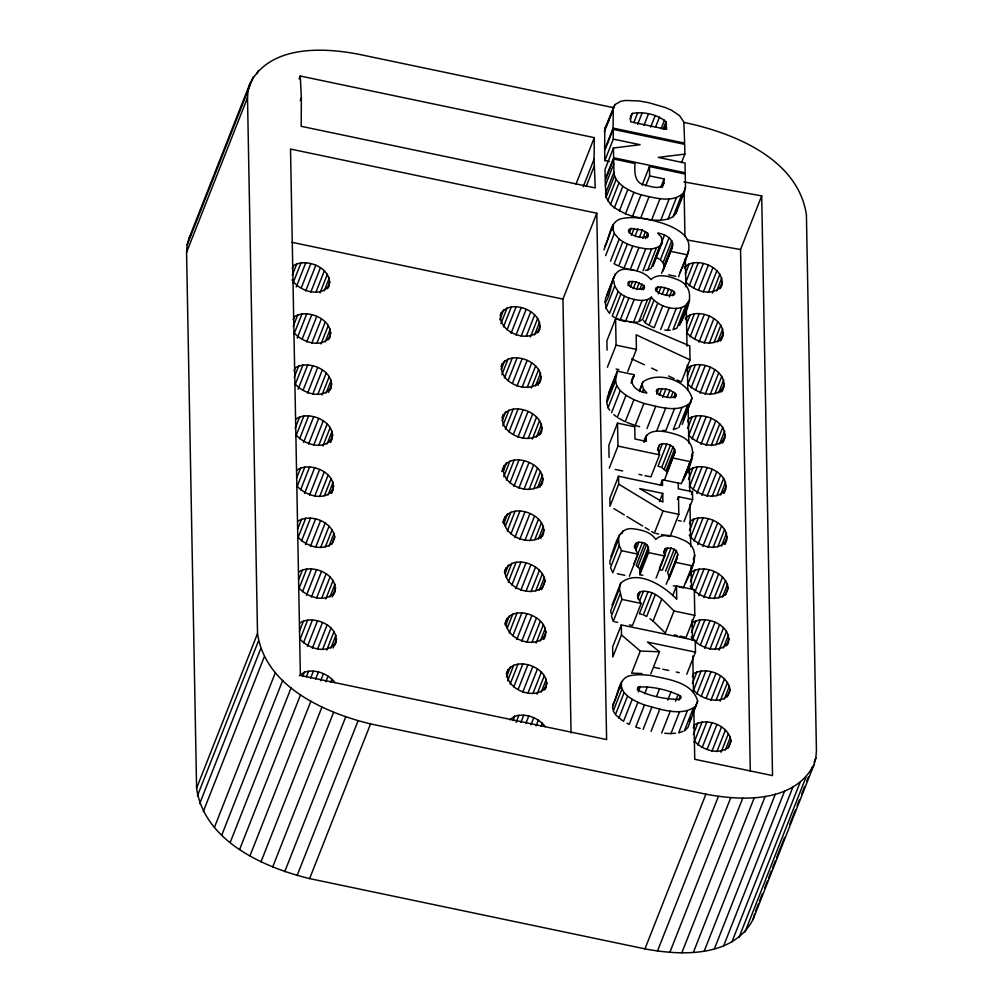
<?xml version="1.0" encoding="UTF-8"?>
<svg xmlns="http://www.w3.org/2000/svg" width="1003" height="1003" viewBox="0 0 1003 1003"><rect width="100%" height="100%" fill="white"/><g stroke="black" fill="none" stroke-linecap="round" stroke-linejoin="round"><path stroke-width="1.5" d="M300.261 76.027L301.351 97.667L301.201 126.315L595.243 187.925L594.077 159.151L594.303 137.649L300.261 76.027L299.12 78.936M642.823 575.321L639.876 574.694L639.676 569.202L648.364 547.124C646.571 542.661 640.842 541.432 636.629 542.698L634.285 546.723M639.876 574.694L648.577 552.628L648.364 547.124M663.823 183.173L664.099 178.935L649.631 175.901L649.455 166.523L685.225 174.02L685.475 187.298L684.522 191.723L676.072 213.188L673.051 216.711L667.935 219.155L660.751 220.321L651.574 220.096L632.542 216.335L625.458 213.84L614.388 207.771L610.514 204.386L606.063 197.303L605.21 180.49L613.673 159.026L634.974 163.489C634.485 171.613 634.247 182.997 644.465 184.953C650.17 186.119 657.304 189.391 662.644 185.731L663.823 183.173L662.143 187.461M606.915 401.438L607.116 398.805M609.799 410.265L608.056 407.795L606.828 402.755L615.516 380.676L617.284 371.173L634.385 374.758L631.125 383.046M684.184 122.466C733.331 132.672 797.949 158.574 806.412 214.792L816.429 750.62L815.865 757.967L813.909 764.938L752.977 919.638C732.767 957.589 681.476 955.784 644.967 948.876L309.626 878.603C263.375 867.382 204.299 841.041 196.588 788.208L186.571 252.38L187.135 245.033L189.091 238.062L250.023 83.362C269.87 45.436 321.725 47.216 358.033 54.124L613.748 107.71M813.909 764.938C793.699 802.901 742.408 801.084 705.899 794.175L370.558 723.915C324.308 712.682 265.231 686.353 257.52 633.507L247.503 97.68L248.067 90.333L250.023 83.362M678.63 276.916C681.89 264.19 696.095 247.841 684.41 235.341C674.731 226.252 661.541 222.516 648.928 219.544C640.29 217.877 631.338 216.748 622.612 218.428C609.297 220.497 610.213 237.535 604.558 246.675M662.82 271.249L671.509 249.17C676.298 240.244 665.378 233.849 657.742 233.072L661.19 236.858L662.394 241.334L653.066 266.108M683.005 480.713C691.957 463.286 701.561 442.348 676.586 434.587C666.155 431.365 646.308 426.137 643.939 442.122M608.783 312.485L606.05 308.147L605.21 300.148M604.947 302.58C613.598 293.252 608.608 267.676 626.913 269.255C635.626 270.108 645.33 272.214 650.909 279.599C658.444 272.503 670.393 276.69 678.78 280.163C697.085 288.751 688.133 308.849 680.974 322.214M685.5 583.031C691.456 570.619 702.439 550.02 685.438 541.018C676.774 536.843 663.886 531.69 655.774 539.401C651.01 532.154 641.92 529.885 633.808 528.894C617.76 526.036 615.503 546.146 610.827 556.753M613.096 128.108L604.633 149.572L604.809 128.647L614.927 104.588L620.982 101.24L625.496 100.463L638.949 100.939L648.502 102.632L665.127 107.471L671.27 110.092L679.545 115.608L683.858 122.078L684.648 143.103L613.096 128.108L613.272 107.171M328.282 287.861C335.529 269.82 307.131 256.63 293.34 265.72L292.212 268.578M329.247 338.951C336.481 320.897 308.084 307.72 294.293 316.81L293.164 319.656M330.2 390.042C337.434 371.988 309.037 358.811 295.246 367.9L294.13 370.746M330.589 442.411C339.904 423.993 310.454 409.349 296.198 418.853M331.542 493.501C340.87 475.071 311.406 460.44 297.151 469.943M334.012 593.977C341.258 575.935 312.848 562.746 299.057 571.835M334.964 645.067C342.211 627.013 313.814 613.836 300.022 622.926M538.624 331.93C547.212 312.184 508.784 296.274 500.171 315.23M539.576 383.021C548.165 363.274 509.737 347.364 501.124 366.321M540.529 434.111C549.13 414.364 510.69 398.454 502.077 417.398M541.482 485.063C550.597 463.975 507.079 448.078 501.839 471.51M542.435 536.154C551.55 515.066 508.032 499.168 502.791 522.601M543.789 639.475C555.298 618.099 510.627 600.509 504.772 624.192M545.306 689.136C554.17 668.838 513.335 652.777 506.289 673.853M720.781 287.811C728.466 269.205 696.909 254.837 684.272 267.362M721.17 340.205C731.037 321.211 698.289 305.313 685.225 318.302M722.122 391.295C731.989 372.289 699.241 356.404 686.177 369.392M723.075 442.386C732.478 423.943 702.99 409.249 688.71 418.765L687.582 421.649M724.028 493.338C733.431 474.895 703.943 460.201 689.663 469.717L688.534 472.601M724.993 544.428C734.397 525.986 704.896 511.292 690.628 520.795L689.487 523.691M727.463 644.879C734.773 626.825 706.338 613.598 692.534 622.7L691.393 625.596M692.346 676.674L693.487 673.79C706.476 666.13 727.476 674.48 730.121 689.713C726.699 706.476 701.924 700.47 693.8 690.34M612.72 705.987L613.121 703.73C618.776 694.552 617.886 677.251 631.414 675.445C637.87 674.292 644.453 674.718 650.922 675.52C667.509 679.282 692.308 681.839 697.662 701.059L687.857 727.614L685.225 730.071M613.034 709.673L612.52 707.115L621.81 681.651M603.969 249.91L613.259 224.597M675.859 561.567L677.79 554.672L676.31 550.522L671.082 548.064L665.378 548.465L663.911 551.851L664.751 556.013L656.062 578.092M676.072 213.188L677.025 208.762M610.163 564.526L609.799 561.492L618.487 539.413L619.528 534.674M635.375 543.965L635.927 549.957L638.046 554.17L629.345 576.249M611.065 613.372L610.714 610.739L619.415 588.661L620.681 583.207C637.344 568.388 664.412 586.216 676.737 599.23L676.486 585.94L694.302 589.676L694.791 615.341L686.09 637.419L680.147 636.165M639.5 391.609L642.86 381.993C657.479 370.997 687.18 379.861 691.995 398.191L682.216 424.432M644.39 441.834L646.659 435.214M694.791 615.341L673.991 610.977C665.052 602.327 654.558 588.648 640.303 591.77L638.485 593.325L637.895 595.544L638.748 599.531L641.155 603.442L632.467 625.521L629.508 624.907M752.977 919.638L754.544 914.059M664.425 480.136L675.195 451.689C674.568 444.743 665.252 442.536 659.686 444.53L657.805 448.654L659.598 454.823L650.897 476.901L644.954 475.648M298.117 521.033C311.106 513.36 332.106 521.723 334.751 536.944L332.382 543.212C322.276 551.562 306.617 546.296 298.418 537.583M501.287 312.372C495.068 331.216 529.571 345.371 539.739 329.084M502.252 363.462C496.021 382.306 530.524 396.461 540.692 380.175M503.205 414.552C496.974 433.396 531.49 447.551 541.658 431.265M504.158 465.505C497.927 484.349 532.443 498.491 542.61 482.217M505.111 516.595C498.892 535.439 533.395 549.581 543.563 533.295M506.064 567.685L504.873 570.832C505.562 587.683 529.923 597.462 542.711 587.282L545.08 581.025C543.037 563.811 511.191 553.167 504.384 571.961M507.016 618.5C500.798 637.331 535.301 651.486 545.469 635.2M507.969 669.578C501.751 688.422 536.254 702.576 546.422 686.29M690.44 574.782L691.581 571.886C704.57 564.225 725.57 572.575 728.216 587.808L725.846 594.064C714.989 602.841 697.536 596.722 690.227 586.04M693.299 727.764L694.44 724.881C707.428 717.208 728.441 725.57 731.087 740.803L728.717 747.059C718.612 755.409 702.94 750.144 694.753 741.43M187.135 245.033L253.358 76.88M186.571 252.38L247.503 97.68M256.893 73.833L258.034 70.937M300.21 100.576L301.351 97.667M292.262 275.273L296.75 263.877M293.127 282.821L300.988 262.874M296.236 287.008L305.765 262.799M301.276 287.848L310.817 263.626M305.689 290.97L315.795 265.331M293.215 326.364L297.703 314.967M294.08 333.911L301.941 313.964M310.855 292.011L320.396 267.788M297.189 338.099L306.73 313.889M315.92 292.224L324.333 270.86M320.057 292.851L327.354 274.333M302.229 338.939L311.77 314.716M324.232 290.832L329.272 278.007M327.166 288.764L329.974 281.642M306.642 342.061L316.747 316.421M294.167 377.454L298.656 366.057M295.032 385.002L302.893 365.054M311.808 343.101L321.349 318.879M298.142 389.189L307.683 364.979M316.873 343.314L325.285 321.95M321.023 343.941L328.307 325.423M303.182 390.029L312.723 365.807M325.185 341.923L330.238 329.097M328.131 339.854L330.927 332.733M307.608 393.151L317.7 367.512M295.12 428.394L299.609 416.997M295.985 435.954L303.846 416.007M312.76 394.192L322.302 369.969M299.659 438.712L308.636 415.919M317.826 394.405L326.238 373.041M321.976 395.032L329.272 376.514M303.57 442.398L313.676 416.759M326.138 393.013L331.191 380.187M328.52 392.374L331.893 383.823M308.56 444.103L318.653 418.464M296.637 478.067L300.574 468.088M296.951 487.032L304.799 467.097M313.713 445.131L323.254 420.921M300.612 489.803L309.588 467.009M318.778 445.357L327.191 423.993M322.928 445.984L330.225 427.466M304.536 493.489L314.629 467.849M327.091 443.953L332.143 431.14M330.037 441.897L332.846 434.775M309.513 495.194L319.606 469.554M297.603 529.145L301.527 519.178M196.588 788.208L257.52 633.507M297.904 538.122L305.752 518.187M314.679 496.222L324.207 472.012M197.428 795.855L258.373 641.155M301.564 540.893L310.541 518.1M319.731 496.447L328.144 475.071M199.672 803.704L260.604 649.004M324.445 495.645L331.178 478.556M305.489 544.579L315.581 518.94M203.27 811.64L264.215 656.952M328.044 495.043L333.096 482.23M330.99 492.987L333.798 485.866M310.466 546.271L320.571 520.632M298.543 579.96L302.48 569.992M298.856 588.937L306.705 569.002M315.632 547.312L325.173 523.102M302.517 591.707L311.494 568.914M320.684 547.525L329.109 526.161M214.391 827.437L275.323 672.737M325.398 546.735L332.131 529.647M306.442 595.393L316.534 569.754M329.009 546.134L334.049 533.32M331.943 544.065L334.751 536.944M311.419 597.086L321.512 571.447M299.508 631.05L303.433 621.083M221.763 835.073L282.696 680.385M299.809 640.027L307.658 620.08M316.584 598.127L326.113 573.917M303.47 642.798L312.447 620.004M321.637 598.34L330.062 576.976M325.787 598.967L333.084 580.461M230.214 842.432L291.146 687.732M307.394 646.471L317.487 620.832M329.949 596.948L335.002 584.122M332.896 594.879L335.704 587.758M332.219 596.873L335.14 591.131M312.372 648.176L322.477 622.537M302.705 676.448L304.385 672.173C315.406 668.838 328.081 673.627 334.989 682.629M306.379 676.875L308.623 671.17M317.537 649.217L327.078 624.994M239.654 849.391L300.587 694.69M310.604 678.216L313.412 671.095M322.59 649.43L331.015 628.066M326.74 650.057L334.037 631.539M315.644 679.044L318.452 671.922M330.915 648.038L335.955 635.212M249.96 855.885L310.892 701.185M333.172 647.963L336.657 638.848M320.621 680.749L323.43 673.627M325.787 681.789L328.031 676.085M330.84 682.002L331.968 679.156M261.006 861.815L321.938 707.115M272.64 867.119L333.573 712.418M499.745 319.769L503.669 309.789M284.714 871.72L345.659 717.02M500.911 323.618L507.079 307.946M503.456 326.89L511.317 306.956M507.129 329.661L516.106 306.868M297.101 875.569L358.033 720.869M511.041 333.347L521.146 307.708M501.262 369.43L504.622 360.879M516.018 335.04L526.124 309.4M576.023 184.05L594.303 137.649M501.864 374.708L508.032 359.036M504.409 377.981L512.27 358.033M521.184 336.08L530.725 311.87M309.626 878.603L370.558 723.915M607.028 124.623L614.927 104.588M604.308 131.894L612.758 110.43M583.219 186.708L594.077 159.151M508.082 380.751L517.059 357.958M526.249 336.293L534.662 314.929M586.203 186.458L594.202 166.159M530.399 336.933L537.683 318.415M512.558 383.008L522.099 358.786M681.476 162.687L684.861 154.098L684.673 144.344L613.121 129.349L604.659 150.826L604.847 160.568L609.297 161.508M534.561 334.902L539.614 322.076M502.215 420.52L505.575 411.97M604.847 160.568L613.297 139.104L613.121 129.349M537.508 332.833L540.304 325.712M516.984 386.13L527.076 360.491M502.816 425.799L508.997 410.127M613.46 148.03L605.01 169.494L605.185 179.249L613.648 157.772L613.46 148.03L640.052 144.708L613.297 139.104M505.374 429.071L513.223 409.124M522.137 387.171L531.678 362.961M630.185 119.106L632.442 113.377C643.826 111.584 657.191 114.166 665.992 121.814L666.619 129.362L630.649 121.827L630.536 116.16L632.442 113.377M605.31 185.555L613.761 164.091M509.035 431.842L518.012 409.048M527.202 387.384L535.615 366.02M571.058 733.017L562.946 299.095L596.772 213.225L290.519 149.058L300.373 675.408L606.614 739.575L596.772 213.225M605.461 193.767L613.924 172.303L613.673 159.026M633.858 122.529L637.808 112.512M606.063 197.303L614.526 175.838L613.924 172.303M531.352 388.011L538.649 369.493M513.511 434.098L523.052 409.876M637.67 124.272L642.183 112.825M607.743 200.863L616.193 179.399L614.526 175.838M535.514 385.992L540.567 373.166M503.167 471.473L506.528 462.922M537.896 385.353L541.269 376.802M517.937 437.22L528.029 411.581M610.514 204.386L618.964 182.91L616.193 179.399M503.769 476.738L509.95 461.079M643.951 125.35L648.465 113.903M506.327 480.023L514.175 460.076M523.102 438.261L532.631 414.038M614.388 207.771L622.838 186.307L618.964 182.91M509.988 482.782L518.965 459.988M528.155 438.474L536.567 417.11M650.671 127.105L655.185 115.658M619.365 210.943L627.828 189.479L622.838 186.307M611.918 230.188L613.548 226.051M532.305 439.101L539.601 420.583M513.912 486.468L524.005 460.828M655.511 127.18L659.46 117.163M605.624 255.602L614.325 233.523L612.657 227.831M536.467 437.082L541.52 424.256M625.458 213.84L633.921 192.375L627.828 189.479M503.556 523.98L507.493 514.012M539.413 435.014L542.222 427.892M518.89 488.173L528.982 462.533M661.115 128.723L664.5 120.134M505.286 526.412L510.903 512.157M610.476 261.181L619.177 239.103L614.325 233.523M663.171 128.973L665.992 121.814M642.121 185.129L649.455 166.523M664.262 129.387L666.519 123.657M507.28 531.114L515.128 511.166M524.055 489.213L533.583 464.991M632.542 216.335L641.005 194.87C654.683 197.691 673.903 204.136 684.522 191.723M619.177 239.103L622.838 241.698L614.149 263.776L617.547 265.544M645.681 185.919L649.631 175.901M629.483 232.621L631.113 228.483L642.259 230.076L647.587 233.147L648.302 234.978L647.211 237.749M510.941 533.872L519.918 511.079M529.108 489.426L537.52 468.062M605.348 298.932L614.049 276.853M606.69 295.785L615.378 273.706M618.675 266.121L627.376 244.055L622.838 241.698M631.439 235.279L634.147 228.371M533.822 488.624L540.554 471.535M514.865 537.558L524.958 511.919M640.528 218.353L648.979 196.889M606.05 308.147L614.751 286.081L613.648 280.501M635.212 235.818L637.933 228.922M537.42 488.022L542.473 475.209M620.017 266.635L624.042 268.14L632.73 246.061C641.845 248.18 654.545 252.117 661.754 244.03M505.073 573.641L508.446 565.103M539.802 487.383L543.175 478.845M519.842 539.263L529.948 513.624M609.46 313.563L618.161 291.484L614.751 286.081M639.538 236.971L642.259 230.076M506.252 577.49L511.856 563.247M660.714 187.511L664.099 178.935M630.197 269.732L638.898 247.653M618.161 291.484L620.92 293.979L612.231 316.058L614.588 317.537M642.81 238.401L645.531 231.492M508.233 582.191L516.094 562.257M525.008 540.291L534.549 516.081M651.574 220.096L660.037 198.632M645.405 238.664L647.587 233.147M628.329 285.604L629.959 281.467L635.915 281.818L643.838 285.441L644.478 286.971L643.387 289.729M677.063 379.974L681.313 381.955L690.014 359.876L689.751 345.91L635.915 323.004L615.591 318.741L606.89 340.819L607.066 350.135M615.779 318.277L624.468 296.198L620.92 293.979M511.906 584.962L520.883 562.169M530.06 540.517L538.486 519.153M630.486 286.883L632.655 281.367M637.081 270.772L645.769 248.694M616.87 318.741L620.167 320.145L628.868 298.067C636.078 299.935 645.067 302.668 651.348 297.164C659.059 307.796 682.905 314.729 689.663 300.135M633.194 288.726L635.915 281.818M534.775 539.714L541.507 522.626M660.751 220.321L669.202 198.857M515.818 588.648L525.923 563.009M642.973 270.823L651.662 248.744M538.385 539.112L543.425 526.299M636.529 289.641L639.25 282.746M505.462 625.885L509.399 615.917M607.379 367.236L616.08 345.157L615.591 318.741M634.147 299.483L625.458 321.562L620.167 320.145M540.767 538.473L544.127 529.935M520.795 590.353L530.9 564.714M639.826 289.516L641.995 283.987M645.33 270.396L647.687 269.983L656.388 247.904M667.935 219.155L676.398 197.691M507.192 628.304L512.809 614.062M642.208 289.579L643.838 285.441M651.06 268.353L659.748 246.274M656.351 255.727L659.071 248.832M661.24 243.315L664.5 235.041M653.693 263.413L662.394 241.334M673.051 216.711L681.501 195.246M509.185 633.006L517.034 613.071M525.961 591.381L535.502 567.171M679.269 203.032L682.09 195.886M684.347 190.156L685.475 187.298M633.432 322.577L642.121 300.499M669.101 237.648L660.413 259.727L663.071 262.711L663.986 265.795L672.687 243.716M512.846 635.777L521.823 612.983M608.583 393.251L617.284 371.173M607.216 397.489L615.905 375.41M531.026 591.607L539.438 570.231M647.537 299.684L638.848 321.75L642.647 319.242L651.348 297.164M663.071 262.711L671.759 240.632M535.727 590.805L542.46 573.716M516.771 639.463L526.863 613.823M608.056 407.795L616.745 385.716L615.516 380.676M661.529 273.33L671.509 249.17M663.685 268.892L672.386 246.813M656.413 291.183L658.043 287.046L664.839 287.573L674.166 291.572L674.894 293.34L674.229 294.794C668.249 296.499 661.153 294.631 656.175 291.02L655.486 289.278L656.1 287.786L658.043 287.046M539.338 590.203L544.391 577.389M657.655 303.332L648.966 325.411L645.13 322.59L653.831 300.511M506.427 676.975L510.351 666.995M541.72 589.563L545.08 581.025M611.554 412.747L620.243 390.668L616.745 385.716M627.715 371.499L636.404 349.42L636.14 334.814L690.014 359.876M658.319 293.892L661.04 286.996M521.748 641.155L531.853 615.516M507.593 680.824L513.762 665.152M662.118 294.468L664.839 287.573M510.138 684.096L517.999 664.162M526.914 642.196L536.455 617.986M617.284 417.449L625.985 395.383L620.243 390.668M631.313 381.729L634.385 374.758M666.117 295.534L668.838 288.626M662.845 305.639L654.144 327.718L650.257 325.988M646.02 437.697L646.396 441.395L634.974 439.001L634.749 426.764L617.535 423.153L608.846 445.232L609.072 457.468M513.812 686.867L522.789 664.074M531.966 642.409L540.391 621.045M669.327 296.888L672.048 289.98M680.047 272.628L688.735 250.549M672.537 295.709L674.166 291.572M536.116 643.048L543.413 624.53M518.288 689.124L527.829 664.914M660.689 329.486L669.39 307.407M684.71 268.528L685.851 265.632M625.985 395.383L633.934 399.695L625.233 421.761L618.613 418.176M540.291 641.017L545.331 628.204M685.287 273.894L689.262 263.789M639.601 390.267L642.86 381.993M609.272 468.175L617.973 446.097L617.535 423.153M543.225 638.949L546.033 631.827M522.701 692.246L532.806 666.606M642.396 392.035L643.475 389.277L642.221 384.701M513.034 720.518L514.715 716.242C525.735 712.92 538.41 717.697 545.319 726.699M685.525 283.009L693.499 262.786M664.839 330.025L667.609 330.376L676.31 308.297M516.144 722.361L518.952 715.239M527.866 693.286L537.407 669.076M689.186 285.817L698.289 262.711M626.662 422.301L635.2 425.523L643.901 403.444C658.62 406.641 678.166 413.825 690.917 402.353M672.988 329.799L681.689 307.733M520.933 722.285L523.742 715.164M532.932 693.499L541.344 672.135M618.538 476.287L609.837 498.366L609.987 506.239L618.675 484.161L618.538 476.287L662.569 485.49L662.469 479.785L681.325 483.684L691.706 458.634M685.638 305.99L676.937 328.069L674.304 329.222M686.29 306.178L687.92 302.041M693.65 288.099L703.329 263.538M679.545 325.448L688.234 303.37M537.069 694.139L544.366 675.621M525.973 723.125L528.782 715.992M685.663 319.468L686.804 316.584M656.727 394.166L658.896 388.65L665.917 389.064L669.941 390.18L675.383 393.402L676.135 395.182L675.044 397.94M698.627 289.804L708.306 265.243M541.244 692.108L546.296 679.282M686.804 323.405L690.214 314.741M659.247 395.395L661.955 388.5M646.985 428.544L655.686 406.466M544.19 690.039L546.986 682.918M530.951 724.818L533.759 717.697M686.478 333.961L694.452 313.738M703.241 292.262L712.907 267.701M662.657 397.338L665.917 389.064M536.116 725.859L538.36 720.167M690.139 336.77L699.241 313.663M708.306 292.437L716.844 270.772M667.221 397.075L669.941 390.18M657.015 430.149L665.716 408.071M541.181 726.072L542.297 723.226M671.032 397.188L673.214 391.671M712.469 293.026L719.866 274.245M694.603 339.052L704.282 314.491M673.753 397.539L675.383 393.402M716.669 290.92L721.796 277.919M621.91 533.671L623.001 530.9M686.616 370.558L687.757 367.675M719.652 288.776L722.486 281.555M699.016 342.199L709.259 316.196M619.24 545.482L610.539 567.56L612.808 572.788L621.509 550.71L619.24 545.482L618.487 539.413M657.517 450.046L659.686 444.53M687.193 375.937L691.167 365.832M674.593 408.447L665.904 430.525L662.933 430.4M658.62 453.343L662.419 443.69M750.307 771.294L740.553 249.546L761.691 195.886L683.933 181.919M687.444 385.052L695.405 364.829M704.194 343.214L713.86 318.653M666.744 444.116L658.043 466.194L660.488 466.947M681.977 407.594L673.276 429.673L677.414 428.118M691.092 387.86L700.194 364.741M709.259 343.39L717.797 321.725M670.405 445.244L661.704 467.323L665.929 471.109L674.63 449.031M678.805 427.604L687.494 405.525M683.306 420.27L691.995 398.191M713.998 342.537L720.818 325.198M664.337 468.965L673.026 446.887M695.568 390.142L705.234 365.581M611.993 605.285L620.681 583.207M634.46 548.215L636.629 542.698M660.287 485.302L662.469 479.785M717.621 341.873L722.749 328.871M635.651 550.421L638.911 542.147M666.506 473.767L675.195 451.689M620.117 593.926L611.429 616.005L613.209 621.484L621.91 599.405L619.415 588.661M720.029 341.17L723.439 332.507M699.969 393.289L710.212 367.286M633.67 564.601L642.371 542.523M687.582 428.469L692.133 416.909M659.46 501.676L662.72 493.388L639.626 488.549L662.883 502.114L662.72 493.388M644.866 543.3L636.178 565.379L639.099 568.312M688.397 436.142L696.358 415.919M705.147 394.304L714.813 369.743M637.946 566.532L646.634 544.453M618.675 484.161L663.046 511.041L654.357 533.12L651.737 531.54M692.045 438.95L701.147 415.831M640.039 572.136L648.728 550.058M710.224 394.48L718.75 372.815M621.308 624.919L612.62 646.998L612.808 656.99L621.496 634.912L621.308 624.919L695.255 640.415L695.48 652.138L686.779 674.217M714.951 393.627L721.784 376.288M696.521 441.232L706.187 416.671M691.38 456.415L693.01 452.278M637.394 596.095L638.485 593.325M684.021 477.478L692.709 455.4M718.574 392.963L723.702 379.961M637.582 598.666L640.303 591.77M677.401 499.456L678.492 496.698L692.622 499.657L683.921 521.736M720.981 392.261L724.404 383.597M700.921 444.379L711.165 418.376M639.676 600.784L643.475 591.131M688.534 479.421L693.086 467.862M648.076 591.657L639.387 613.736L641.983 614.475M689.349 487.094L697.311 466.871M663.748 552.603L665.378 548.465M670.129 536.417L678.818 514.338L678.492 496.698M706.099 445.395L715.766 420.834M659.41 568.425L667.559 547.726M651.975 592.773L643.287 614.852L646.684 616.456L655.373 594.378M692.998 489.89L702.1 466.784M691.393 494.529L692.471 491.771L678.341 488.812L678.241 483.095M711.177 445.57L719.715 423.905M671.082 548.064L662.394 570.143L660.037 569.917M665.591 571.158L674.292 549.08M715.904 444.705L722.737 427.378M619.942 688.559L621.572 684.422M696.897 493.626L707.14 467.624M676.31 550.522L667.609 572.6L669.089 576.75L677.79 554.672M621.208 685.036L621.985 688.885L613.284 710.964L614.714 713.421M719.54 444.053L724.655 431.052M666.168 584.285L676.95 558.809M721.947 443.351L725.357 434.688M621.985 688.885L624.129 692.571L615.441 714.65L622.361 720.58M650.809 673.853L659.51 651.774L640.315 651.047L631.627 673.126L641.958 673.514M668.8 579.508L674.768 564.325M701.874 495.319L712.117 469.316M673.991 610.977L665.302 633.056L653.091 621.045L661.779 598.967M689.487 530.512L694.038 518.952M618.876 718.135L627.577 696.057L624.129 692.571M690.302 538.185L698.276 517.962M707.052 496.335L716.719 471.786M693.951 540.981L703.053 517.874M672.687 595.594L676.486 585.94M623.515 721.395L632.216 699.317L627.577 696.057M712.13 496.51L720.668 474.845M637.231 689.813L638.309 687.055C652.326 686.177 667.747 689.776 680.423 695.881L681.175 697.599L679.482 699.492C665.603 699.166 650.734 696.596 638.384 690.24L637.645 688.484L638.309 687.055M638.196 691.907L640.365 686.391M716.857 495.658L723.69 478.331M697.862 544.704L708.105 518.714M693.311 559.323L694.941 555.186M632.216 699.317L637.895 702.313L629.194 724.392L626.925 723.188M694.201 560.953L683.382 587.883L679.081 586.981M720.493 494.993L725.608 482.004M723.464 492.849L726.31 485.628M644.691 693.725L647.411 686.829M702.84 546.409L713.083 520.407M690.44 581.602L694.991 570.043M696.558 705.535C682.103 717.534 660.714 709.171 644.465 704.984L635.764 727.062L640.165 728.454M691.832 587.821L699.229 569.04M708.005 547.425L717.684 522.876M694.903 592.071L704.018 568.964M713.083 547.6L721.621 525.936M643.099 729.394L651.8 707.316M656.677 696.044L659.397 689.149M717.809 546.748L724.642 529.421M698.815 595.795L709.058 569.792M721.445 546.083L726.561 533.082M724.417 543.939L727.263 536.718M651.072 731.325L659.773 709.246M703.793 597.5L714.036 571.497M691.393 632.404L695.944 620.857M667.785 700.056L671.045 691.782M692.208 640.077L700.182 619.854M708.958 598.515L718.637 573.967M695.856 642.885L704.959 619.779M714.036 598.691L722.574 577.026M661.654 733.068L670.343 710.989M675.52 701.235L678.229 694.339M700.332 645.167L710.011 620.606M718.775 597.838L725.595 580.499M678.793 700.031L680.423 695.881M722.398 597.174L727.526 584.172M725.37 595.03L728.216 587.808M664.751 733.256L670.957 733.607L679.658 711.528M704.745 648.314L714.989 622.311M692.346 683.494L696.897 671.947M693.161 691.167L701.135 670.944M709.911 649.33L719.59 624.769M687.331 710.826L678.642 732.905L682.918 731.388M696.822 693.976L705.924 670.869M714.989 649.505L723.527 627.84M684.347 730.886L693.035 708.808M689.512 721.746L691.142 717.609M692.772 713.472L697.662 701.059M719.151 650.094L726.548 631.313M701.285 696.258L710.964 671.697M723.351 647.988L728.466 634.987M726.322 645.844L729.168 638.623M706.262 697.963L715.941 673.402M693.299 734.585L697.85 723.038M694.126 742.258L702.087 722.035M710.864 700.42L720.543 675.859M697.775 745.066L706.877 721.947M715.941 700.595L724.479 678.931M720.104 701.185L727.501 682.404M702.238 747.348L711.917 722.787M724.304 699.078L729.432 686.077M727.275 696.935L730.121 689.713M707.228 749.04L716.894 724.492M711.829 751.51L721.496 726.949M716.894 751.686L725.432 730.021M721.069 752.275L728.466 733.494M644.967 948.876L705.899 794.175M725.257 750.169L730.385 737.167M728.241 748.025L731.087 740.803M657.479 951.07L718.411 796.382M669.816 952.411L730.748 797.711M681.814 952.85L742.747 798.15M693.349 952.399L754.281 797.711M704.244 951.07L765.189 796.369M714.387 948.863L775.319 794.163M723.639 945.816L784.584 791.116M731.889 941.967L792.821 787.267M739.035 937.366L799.968 782.666M744.966 932.063L805.91 777.363M755.497 911.225L758.356 903.991M759.484 901.108L762.343 893.874M764.612 888.094L767.458 880.86M768.599 877.976L771.445 870.742M772.586 867.846L775.432 860.624M776.573 857.728L784.547 837.492M789.674 824.479L795.366 810.023M797.072 805.685L799.353 799.905M801.635 794.113L804.481 786.891M806.763 781.099L808.468 776.773M810.75 770.981L812.455 766.643M814.16 762.305L815.865 757.967M648.302 234.978L647.662 236.482C641.632 238.877 634.147 236.52 629.22 232.633L628.48 230.828L629.119 229.286L631.113 228.483M676.135 395.182L675.483 396.674C669.44 398.893 661.993 396.699 657.028 392.85L656.313 391.032L656.94 389.503L658.896 388.65M644.478 286.971L643.863 288.287C638.723 290.231 632.341 288.425 628.191 284.99L628.154 282.156L629.959 281.467M189.091 238.062L191.097 234.163M633.495 376.213C627.815 384.964 638.873 392.449 646.86 392.938L643.475 389.277M329.41 285.015C320.847 298.23 299.345 291.158 291.986 279.875M330.363 336.105C322.477 348.693 302.956 342.637 294.606 333.36M331.316 387.196C323.43 399.783 303.909 393.728 295.559 384.45M332.269 438.135C324.383 450.736 304.862 444.68 296.512 435.402M333.234 489.226C325.336 501.826 305.815 495.77 297.465 486.493M336.093 642.221C328.194 654.809 308.673 648.753 300.323 639.475M721.922 284.927C714.036 297.515 694.515 291.459 686.165 282.182M722.875 335.88C714.989 348.467 695.468 342.412 687.118 333.134M723.827 386.957C715.941 399.558 696.421 393.502 688.071 384.224M724.793 438.048C716.894 450.648 697.373 444.592 689.023 435.315M725.746 489C717.847 501.6 698.326 495.545 689.976 486.267M726.699 540.09C718.135 553.305 696.634 546.234 689.274 534.95M728.604 641.995C720.041 655.21 698.539 648.139 691.18 636.855M604.809 128.647L606.464 126.052M299.383 675.734L304.385 672.173M509.725 719.815L514.715 716.242M333.335 594.027C323.229 602.377 307.557 597.111 299.37 588.397M647.687 269.983L649.931 268.892M634.786 322.377L637.494 321.963M684.861 154.098L658.256 157.408L685.024 163.025L685.199 172.767L613.648 157.772M667.609 330.376L670.305 330.087M670.957 733.607L675.571 733.18M629.445 322.076L632.103 322.414M631.577 269.932L634.322 270.359M687.193 239.968L740.553 249.546M670.23 251.251L687.331 254.837M668.65 274.822L675.784 276.314M291.923 242.312L562.946 299.095M616.08 345.157L636.404 349.42M616.093 369.054L619.001 369.668M617.973 446.097L659.598 454.823M673.126 458.058L690.026 461.606M615.215 469.417L622.65 470.971M639.011 474.406L641.983 475.021M663.046 511.041L678.818 514.338M678.279 520.544L681.1 521.146M655.786 533.42L658.658 534.022M661.516 534.624L668.688 536.116M648.577 552.628L664.751 556.013M621.509 550.71L638.046 554.17M674.869 562.207L692.07 565.805M617.321 573.729L624.844 575.308M673.339 585.79L676.21 586.379M621.91 599.405L641.155 603.442M614.689 621.797L617.66 622.424M674.204 634.924L677.175 635.551M695.48 652.138L647.449 642.07L659.51 651.774M653.755 667.296L659.761 668.55M662.757 669.177L668.763 670.443M676.273 672.01L679.269 672.637M635.2 425.523L639.626 426.651M624.042 268.14L628.969 269.406M633.921 192.375L641.005 194.87M627.376 244.055L632.73 246.061M633.934 399.695L643.901 403.444M637.895 702.313L644.465 704.984M624.468 296.198L628.868 298.067M631.689 358.873L644.453 364.804M651.536 368.101L657.216 370.746M668.55 376.012L674.229 378.658M656.952 257.771L659.259 259.075M613.899 508.609L624.342 514.94M626.95 516.52L642.61 525.998M645.217 527.578L649.129 529.96M649.881 618.751L653.091 621.045M613.849 414.628L616.143 416.508M621.496 634.912L640.315 651.047M643.475 320.358L645.13 322.59M761.691 195.886L772.536 775.595L694.74 759.296L693.8 709.221M692.471 491.771L692.622 499.657M684.109 191.31L684.961 236.683M685.375 258.598L685.902 286.758M686.278 307.106L687.005 346.223M687.356 364.992L687.832 390.029M688.146 407.243L688.823 443.226M689.199 463.574L689.738 491.733M689.964 504.246L690.754 546.497M691.142 566.845L691.543 588.748M692.133 620.042L692.509 640.378M692.81 656.025L693.474 692.02"/></g></svg>
